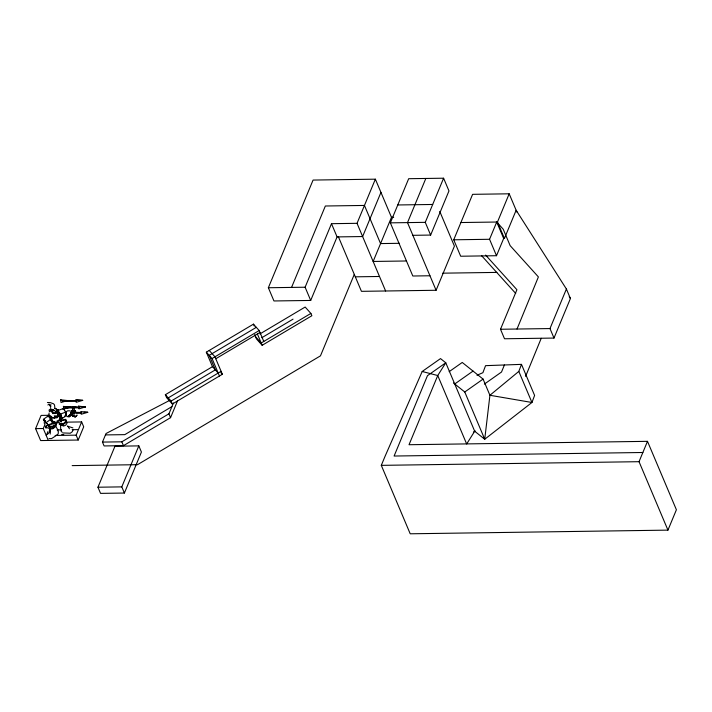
<?xml version="1.0" encoding="UTF-8"?>
<svg xmlns="http://www.w3.org/2000/svg" width="712" height="712" viewBox="0 0 712 712"><rect width="100%" height="100%" fill="white"/><g stroke="black" fill="none" stroke-linecap="round" stroke-linejoin="round"><path stroke-width="1.07" d="M59.737 418.709L59.71 420.036L57.823 421.406L57.948 422.786L56.141 423.195M49.475 411.812L49.075 410.023L50.516 409.008L50.374 411.091L52.652 412.702L55.634 412.631L57.076 410.922L55.892 408.875M50.632 420.116L49.048 416.253L47.642 415.603L47.757 416.538M51.05 419.502L49.626 415.826L48.22 415.176L47.642 415.603L49.849 417.49L50.472 416.947L49.626 415.826L49.137 416.547L49.715 416.12L47.989 415.443M57.467 417.41L58.099 415.995M50.463 428.535L50.196 434.08M44.42 419.982L43.761 420.089L43.441 419.323L48.274 415.835M43.761 420.089L47.651 424.343L49.493 424.975L51.869 424.023L51.522 423.578M50.997 420.027L51.326 418.193L49.849 417.49M51.478 416.324L50.694 418.042L52.546 421.442M61.134 419.199L60.467 419.439L60.938 416.751L59.835 414.277L65.62 412.159L66.02 413.022M61.303 418.407L61.606 416.511L60.493 414.028L61.428 416.458M57.583 410.762L57.823 410.121L57.752 411.42L58.411 411.18L58.482 409.881L58.242 410.512M642.856 452.494L394.101 456.036L427.458 375.687L445.774 362.791L437.747 375.536L409.026 444.724L647.493 441.333L676.4 509.765L667.945 530.129L410.21 533.795L381.303 465.354L385.121 456.161L422.198 371.486L440.514 358.59L445.774 362.791L474.69 431.232L484.73 439.242L489.918 395.276L518.817 371.406L521.478 364.366L485.557 365.657L482.896 372.705L476.969 375.251M517.019 329.033L538.397 276.915L510.148 245.64L503.206 229.202L496.727 222.028L489.562 239.285L496.504 255.715L460.673 256.231L453.731 239.793L472.608 194.332L509.187 193.806L516.939 212.149M504.408 364.98L501.515 372.029L484.382 384.088M525.607 376.372L541.218 338.316M66.145 422.154L81.64 421.931L83.704 426.817L78.213 440.034L40.646 440.568L35.6 428.633L41.091 415.408L48.763 415.301M48.318 440.461L43.281 428.517L44.963 424.45M51.754 419.591L51.246 417.081M46.262 435.584L47.953 431.517M76.015 413.289L81.355 413.218L81.657 412.488L75.873 412.328M78.213 440.034L76.148 435.157L81.64 421.931M177.466 401.025L170.569 417.65L123.461 445.668L104.094 445.943L102.466 442.09L106.026 433.537L169.937 400.242M97.953 487.222L114.97 446.228L138.822 445.881L141.421 452.049L124.404 493.042L100.552 493.38L97.953 487.222L121.796 486.874L138.822 445.881M102.466 442.09L121.832 441.814L168.94 413.797L173.408 403.037M375.366 179.175L357.032 223.319L331.489 223.684L337.079 236.909L310.699 300.446L273.951 300.962L268.362 287.737L313.075 180.065L375.366 179.175L391.475 217.311L373.141 261.455L406.463 260.984M291.555 287.408L325.357 205.999L364.455 205.439L380.564 243.575L399.45 243.308M310.699 300.446L305.119 287.221L331.489 223.684M380.947 192.4L362.622 236.544L337.079 236.909M354.273 274.432L320.471 355.849L137.505 464.687L72.179 465.612M429.959 275.767L412.809 276.007L390.354 222.847L408.679 178.703L443.594 178.205L448.969 190.923L430.635 235.067L412.871 235.316M425.829 178.463L407.504 222.607L436.091 290.273L361.447 291.333L338.449 236.891M430.635 235.067L425.269 222.349L443.594 178.205M436.091 290.273L454.416 246.13L439.749 211.393M496.504 255.715L503.669 238.467L504.425 238.458L497.474 222.019L509.187 193.806M504.425 238.458L516.138 210.245L566.405 289.019L570.419 298.524L553.998 338.067L504.514 338.77L500.5 329.264L516.921 289.722L485.628 255.092M553.998 338.067L549.984 328.561L566.405 289.019M667.945 530.129L639.038 461.688L647.493 441.333M57.53 416.903L58.304 415.995L57.761 414.687L59.256 413.441L58.144 411.26M62.398 417.695L62.665 418.175L64.899 416.627L65.816 414.509M50.427 417.054L51.211 419.688L54.245 422.803L53.667 423.24M70.524 412.649L71.529 410.628L75.356 410.762L75.677 411.509L74.671 413.521L70.844 413.387L70.524 412.649L74.359 412.782L74.671 413.521M74.359 412.782L75.356 410.762M73.354 429.487L72.206 431.801L70.266 433.225L62.843 432.94M53.889 423.079L54.477 422.011L53.827 421.486L52.599 422.038L52.021 423.106L52.661 423.631M76.273 416.146L77.092 415.025L75.116 417.312L72.686 415.666M66.011 421.299L64.819 423.311L63.083 424.503L59.861 424.37M474.69 431.232L466.663 443.977L437.747 375.536L422.198 371.486M48.888 427.058L49.217 426.586M58.687 420.356L59.185 419.662L61.214 420.543L61.606 421.967M56.675 417.677L59.283 415.274M47.927 415.986L48.024 416.885M47.526 434.24L50.098 431.614M56.034 425.892L52.733 428.766L50.65 428.971M62.879 409.275L63.537 408.439L57.752 410.557L57.565 410.121L58.411 410.317L58.58 411.438L57.912 411.687L58.482 412.693L60.004 414.473L60.662 414.224L59.096 412.399L58.437 412.64M67.747 416.529L71.956 412.96L73.505 413.013L69.411 416.84L67.747 416.529L69.295 416.582L73.505 413.013M67.862 416.787L71.227 413.939M47.909 404.995L49.003 404.087L50.953 406.285M45.515 420.712L44.224 421.7L44.411 423.8M46.44 423.622L46.04 422.75L51.113 418.994L50.472 419.929L51.958 422.074M449.156 371.673L462.239 362.461L483.083 379.096L489.918 395.276L531.944 402.485L534.605 395.436L521.478 364.366M454.728 383.982L473.044 371.085M453.473 382.976L464.767 391.992L483.083 379.096M473.4 432.131L475.198 430.876M62.006 418.567L59.772 419.137L59.915 418.193L61.107 417.437L62.149 417.624L62.006 419.021L60.378 419.43L61.348 418.193L62.104 418.327M218.201 373.061L212.47 366.68L206.338 352.164L253.445 324.147L259.177 330.528L263.787 341.44M256.311 327.342L209.203 355.359L215.335 369.866L168.228 397.883M206.338 352.164L212.069 358.545L259.177 330.528M215.78 358.75L259.987 332.451M259.933 333.937L305.154 307.041L310.886 313.422L311.865 315.736L262.167 345.293L256.436 338.912L254.62 334.604M209.239 350.446L214.971 356.828L222.349 374.29L172.349 404.033L166.617 397.652L165.362 394.697L212.47 366.68M261.865 337.693L293.041 319.145M310.886 313.422L261.197 342.988L255.466 336.607M165.362 394.697L171.094 401.078L221.094 371.335M171.921 406.614L124.814 434.64L105.447 434.916M56.114 424.174L52.359 426.346L49.991 426.23M55.776 417.383L54.299 418.211L54.165 417.597L51.869 417.988M73.505 415.523L72.446 416.111L71.743 414.437M56.426 424.628L52.43 426.817L49.982 426.702M55.937 425.465L52.563 427.067L50.463 426.871M51.041 404.79L49.947 405.226L50.65 407.487M49.146 424.53L50.73 423.889M58.856 422.581L61.437 421.05L61.241 419.208M58.482 412.693L59.141 412.453L58.58 411.438M72.918 415.728L72.375 415.897L71.6 414.215M82.717 400.358L76.202 402.307L75.81 399.628L82.717 400.358L77.038 400.286M70.31 407.122L63.804 409.071L63.404 406.392L70.31 407.122L68.423 407.095M85.484 406.908L78.97 408.857L78.578 406.178L85.484 406.908L79.806 406.837L78.578 406.178M87.763 412.301L81.248 414.25L80.856 411.572L87.763 412.301L83.98 412.257M62.674 420.552L65.691 419.733L66.412 420.721L65.041 423.008L62.968 424.299L58.971 423.916M61.606 420.347L65.477 419.323L66.127 420.338L64.765 422.625L62.745 423.889L59.897 423.542M43.388 419.599L43.984 419.502M53.427 423.542L55.233 423.4M51.905 428.419L53.418 428.312L55.705 426.257L57.966 429.995M54.575 416.796L57.165 416.618L59.327 414.064L58.66 411.963M57.2 417.73L52.884 417.828L49.573 415.488M52.546 413.565L56.23 413.494L57.992 411.411L56.497 408.893L54.682 408.35M397.777 204.967L432.691 204.469M391.475 217.311L393.692 217.285M390.354 222.847L425.269 222.349M460.895 222.536L497.474 222.019M453.731 239.793L489.562 239.285M442.704 273.177L496.869 272.402M355.315 276.826L379.487 276.478M268.362 287.737L305.119 287.221M500.5 329.264L549.984 328.561M62.291 400.509L76.611 400.553M62.434 401.47L76.309 401.274L76.166 400.313M65.059 407.059L78.934 406.863L79.076 407.825L65.201 408.02M67.64 407.264L76.175 407.139M76.317 412.568L81.657 412.488M35.6 428.633L43.281 428.517M57.138 429.915L61.428 429.852M72.152 429.701L77.51 429.63M55.118 435.459L76.148 435.157M381.303 465.354L639.038 461.688M48.977 438.592L51.558 438.592L55.358 436.144L58.161 433.911L58.375 431.517A3.925 0.988 54.8 0 0 57.458 430.44M47.401 402.494L50.294 402.627L53.56 403.784L54.495 404.888L54.975 408.466M72.428 407.086C77.448 408.51 70.274 403.962 73.069 411.207M70.132 410.868L67.791 410.788L66.439 411.527L65.994 414.411L66.892 416.547M61.721 434.489L63.804 434.56M54.245 415.861L57.111 415.977L58.197 414.838L57.111 412.453L53.854 410.165M52.172 409.364L50.516 409.008M60.645 399.841L67.542 400.571L61.036 402.52L60.645 399.841L61.873 400.509M46.939 427.636L49.698 428.571L49.377 430.876L50.205 430.208L50.525 427.823L48.781 426.132M67.498 426.194L72.891 427.885M60.022 424.761L63.911 425.954L65.851 425.091L67.053 423.088L66.305 421.949M63.27 425.758L60.556 424.868L60.698 429.016M75.659 416.716L73.781 414.446M54.352 422.652L55.198 423.008A6.461 5.224 -19.1 0 0 56.435 422.661M52.43 409.881L53.712 410.094L53.596 409.658M63.404 406.392L64.641 407.05M46.066 423.133L47.41 423.925M59.835 414.277L60.235 414.526L59.345 412.942M60.716 419.226L61.624 420.703M52.136 409.703L52.946 410.29M50.961 410.21L53.053 411.794M59.514 415.247L58.731 414.544L59.968 416.36M62.131 432.202L61.063 431.169A3.925 1.798 -88 0 1 61.285 429.728M481.454 255.519L515.719 293.451M220.916 372.696L222.349 374.29M55.696 421.887L56.373 422.732L57.396 422.501L56.996 420.988M67.774 426.105L69.447 428.793M54.245 422.803L51.157 419.181M50.828 417.365L51.638 418.549M52.207 420.703L50.97 418.887L51.326 419.671M569.226 296.646L570.419 298.524M63.537 408.439L64.712 410.415M49.564 426.435L49.137 425.749L46.752 425.616L45.808 426.328L46.022 428.019M49.884 426.888L49.11 425.607L46.814 425.473L45.301 426.63L46.075 427.912M57.512 420.872L57.823 421.406M63.582 408.67L65.62 412.159M64.632 416.146L64.899 416.627M59.23 415.924L60.467 419.439M57.485 416.404L57.77 417.045M496.727 222.028L503.669 238.467M518.817 371.406L531.944 402.485L484.73 439.242L464.767 391.992M357.032 223.319L385.619 290.994M253.445 324.147L254.255 326.069M257.397 333.999L262.167 345.293M212.069 358.545L219.447 376.007M171.094 401.078L172.349 404.033M168.94 413.797L170.569 417.65M121.832 441.814L123.461 445.668M121.796 486.874L124.404 493.042M71.841 411.376L71.529 410.628L74.618 411.26L73.986 407.139M48.95 413.147L49.253 414.971M81.213 412.248L81.355 413.218M65.682 411.785L66.074 414.464M72.544 407.353L72.936 410.245M43.441 419.323A4.948 0.845 59.7 0 1 46.04 422.75M60.262 418.7L60.128 419.591L61.107 419.768L62.362 418.167L60.262 418.7M52.991 422.528L52.439 423.533L53.044 424.023L54.753 422.501L54.148 422.011L52.991 422.528M53.124 422.643L52.706 423.418L53.169 423.8L54.486 422.617L53.124 422.643"/></g></svg>
